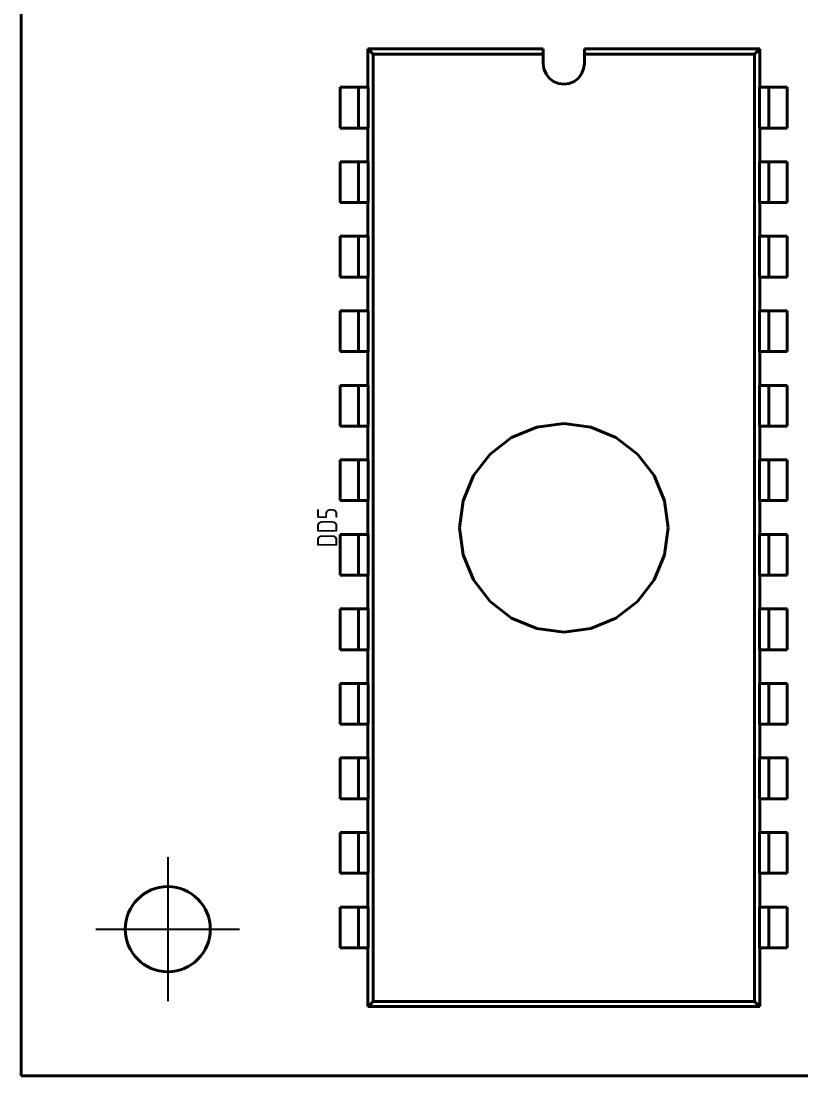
# Model space of a CAD drawing. Extents: x 193 to 1101, y 70 to 664.
# Drawn here: x 306.8 to 360, y 357.2 to 429 of the extents above; entities that cross this region are included whole.
import ezdxf

# ---------------------------------------------------------------- set-up
doc = ezdxf.new("R2010")
doc.units = 0
doc.header["$MEASUREMENT"] = 0
doc.linetypes.add('ACAD_ISO04W100', pattern=[30, 24, -3, 0, -3])
doc.layers.get('0').update_dxf_attribs({"linetype": 'CONTINUOUS'})
doc.layers.add('Основная', color=7, linetype='CONTINUOUS', lineweight=40)
doc.layers.add('штрих-пунктир', color=7, linetype='ACAD_ISO04W100')
doc.styles.add('GOST type A0', font='', dxfattribs={"oblique": 15, "height": 3.5})
doc.styles.get('GOST type A0').set_extended_font_data('GOST type A')

msp = doc.modelspace()

# ---------------------------------------------------------------- linework, layer by layer
at = {"layer": 'Основная'}
for p, q in [((306.792, 567.152), (306.792, 357.152)), ((342.392, 427.152), (330.432, 427.152)), ((330.432, 427.152), (330.432, 424.542)), ((330.432, 427.152), (330.432, 424.542)), ((330.432, 427.152), (330.792, 426.792)), ((330.432, 427.152), (342.392, 427.152)), ((342.392, 427.152), (330.432, 427.152)), ((330.432, 427.152), (330.432, 424.542)), ((330.432, 427.152), (330.432, 424.542)), ((330.432, 427.152), (330.792, 426.792)), ((330.432, 427.152), (342.392, 427.152)), ((342.392, 426.152), (342.392, 427.152)), ((342.392, 427.152), (342.392, 426.792)), ((342.392, 426.152), (342.392, 427.152)), ((342.392, 427.152), (342.392, 426.792)), ((357.152, 427.152), (345.192, 427.152)), ((345.192, 427.152), (345.192, 426.152)), ((345.192, 427.152), (345.192, 426.792)), ((345.192, 427.152), (357.152, 427.152)), ((357.152, 427.152), (345.192, 427.152)), ((345.192, 427.152), (345.192, 426.152)), ((345.192, 427.152), (345.192, 426.792)), ((345.192, 427.152), (357.152, 427.152)), ((356.792, 426.792), (357.152, 427.152)), ((356.792, 426.792), (357.152, 427.152)), ((357.152, 424.542), (357.152, 427.152)), ((357.152, 427.152), (357.152, 424.542)), ((357.152, 424.542), (357.152, 427.152)), ((357.152, 427.152), (357.152, 424.542)), ((330.792, 362.232), (330.792, 426.792)), ((330.792, 426.792), (342.392, 426.792)), ((330.792, 362.232), (330.792, 426.792)), ((330.792, 426.792), (342.392, 426.792)), ((342.392, 426.792), (342.392, 426.152)), ((342.392, 426.792), (342.392, 426.152)), ((345.192, 426.152), (345.192, 426.792)), ((345.192, 426.792), (356.792, 426.792)), ((345.192, 426.152), (345.192, 426.792)), ((345.192, 426.792), (356.792, 426.792)), ((356.792, 362.232), (356.792, 426.792)), ((356.792, 362.232), (356.792, 426.792)), ((342.44, 425.79), (342.392, 426.152)), ((342.392, 426.152), (342.44, 425.79)), ((342.44, 425.79), (342.392, 426.152)), ((342.392, 426.152), (342.44, 425.79)), ((342.578, 425.452), (342.44, 425.79)), ((342.44, 425.79), (342.578, 425.452)), ((342.578, 425.452), (342.44, 425.79)), ((342.44, 425.79), (342.578, 425.452)), ((345.144, 425.79), (345.004, 425.452)), ((345.004, 425.452), (345.144, 425.79)), ((345.144, 425.79), (345.004, 425.452)), ((345.004, 425.452), (345.144, 425.79)), ((345.192, 426.152), (345.144, 425.79)), ((345.144, 425.79), (345.192, 426.152)), ((345.192, 426.152), (345.144, 425.79)), ((345.144, 425.79), (345.192, 426.152)), ((342.802, 425.162), (342.578, 425.452)), ((342.578, 425.452), (342.802, 425.162)), ((342.802, 425.162), (342.578, 425.452)), ((342.578, 425.452), (342.802, 425.162)), ((343.092, 424.94), (342.802, 425.162)), ((342.802, 425.162), (343.092, 424.94)), ((343.092, 424.94), (342.802, 425.162)), ((342.802, 425.162), (343.092, 424.94)), ((343.43, 424.8), (343.092, 424.94)), ((343.092, 424.94), (343.43, 424.8)), ((343.43, 424.8), (343.092, 424.94)), ((343.092, 424.94), (343.43, 424.8)), ((344.492, 424.94), (344.154, 424.8)), ((344.154, 424.8), (344.492, 424.94)), ((344.492, 424.94), (344.154, 424.8)), ((344.154, 424.8), (344.492, 424.94)), ((344.782, 425.162), (344.492, 424.94)), ((344.492, 424.94), (344.782, 425.162)), ((344.782, 425.162), (344.492, 424.94)), ((344.492, 424.94), (344.782, 425.162)), ((345.004, 425.452), (344.782, 425.162)), ((344.782, 425.162), (345.004, 425.452)), ((345.004, 425.452), (344.782, 425.162)), ((344.782, 425.162), (345.004, 425.452)), ((330.432, 424.542), (328.556, 424.542)), ((328.556, 424.542), (328.556, 421.762)), ((328.556, 424.542), (328.598, 424.542)), ((328.556, 424.542), (328.556, 421.762)), ((330.432, 424.542), (328.556, 424.542)), ((328.556, 424.542), (328.556, 421.762)), ((328.556, 424.542), (328.598, 424.542)), ((328.556, 424.542), (328.556, 421.762)), ((328.598, 424.542), (328.722, 424.542)), ((328.598, 424.542), (328.722, 424.542)), ((328.722, 424.542), (328.922, 424.542)), ((328.722, 424.542), (328.922, 424.542)), ((328.922, 424.542), (329.18, 424.542)), ((328.922, 424.542), (329.18, 424.542)), ((329.18, 424.542), (329.482, 424.542)), ((329.18, 424.542), (329.482, 424.542)), ((329.482, 424.542), (329.806, 424.542)), ((329.482, 424.542), (329.806, 424.542)), ((329.806, 424.542), (330.45, 424.542)), ((329.806, 424.542), (329.806, 421.762)), ((329.806, 424.542), (330.45, 424.542)), ((329.806, 424.542), (329.806, 421.762)), ((330.45, 424.542), (330.45, 421.762)), ((330.45, 424.542), (330.45, 421.762)), ((343.792, 424.752), (343.43, 424.8)), ((343.43, 424.8), (343.792, 424.752)), ((343.792, 424.752), (343.43, 424.8)), ((343.43, 424.8), (343.792, 424.752)), ((344.154, 424.8), (343.792, 424.752)), ((343.792, 424.752), (344.154, 424.8)), ((344.154, 424.8), (343.792, 424.752)), ((343.792, 424.752), (344.154, 424.8)), ((357.132, 424.542), (357.778, 424.542)), ((357.132, 424.542), (357.132, 421.762)), ((357.132, 424.542), (357.778, 424.542)), ((357.132, 424.542), (357.132, 421.762)), ((359.028, 424.542), (357.152, 424.542)), ((359.028, 424.542), (357.152, 424.542)), ((357.778, 424.542), (358.1, 424.542)), ((357.778, 424.542), (357.778, 421.762)), ((357.778, 424.542), (358.1, 424.542)), ((357.778, 424.542), (357.778, 421.762)), ((358.1, 424.542), (358.402, 424.542)), ((358.1, 424.542), (358.402, 424.542)), ((358.402, 424.542), (358.662, 424.542)), ((358.402, 424.542), (358.662, 424.542)), ((358.662, 424.542), (358.86, 424.542)), ((358.662, 424.542), (358.86, 424.542)), ((358.86, 424.542), (358.984, 424.542)), ((358.86, 424.542), (358.984, 424.542)), ((358.984, 424.542), (359.028, 424.542)), ((358.984, 424.542), (359.028, 424.542)), ((359.028, 421.762), (359.028, 424.542)), ((359.028, 424.542), (359.028, 421.762)), ((359.028, 421.762), (359.028, 424.542)), ((359.028, 424.542), (359.028, 421.762)), ((328.556, 421.762), (330.432, 421.762)), ((328.556, 421.762), (328.598, 421.762)), ((328.556, 421.762), (330.432, 421.762)), ((328.556, 421.762), (328.598, 421.762)), ((328.598, 421.762), (328.722, 421.762)), ((328.598, 421.762), (328.722, 421.762)), ((328.722, 421.762), (328.922, 421.762)), ((328.722, 421.762), (328.922, 421.762)), ((328.922, 421.762), (329.18, 421.762)), ((328.922, 421.762), (329.18, 421.762)), ((329.18, 421.762), (329.482, 421.762)), ((329.18, 421.762), (329.482, 421.762)), ((329.482, 421.762), (329.806, 421.762)), ((329.482, 421.762), (329.806, 421.762)), ((329.806, 421.762), (330.45, 421.762)), ((329.806, 421.762), (330.45, 421.762)), ((330.432, 421.762), (330.432, 419.462)), ((330.432, 421.762), (330.432, 419.462)), ((330.432, 421.762), (330.432, 419.462)), ((330.432, 421.762), (330.432, 419.462)), ((357.132, 421.762), (357.778, 421.762)), ((357.132, 421.762), (357.778, 421.762)), ((357.152, 419.462), (357.152, 421.762)), ((357.152, 421.762), (359.028, 421.762)), ((357.152, 421.762), (357.152, 419.462)), ((357.152, 419.462), (357.152, 421.762)), ((357.152, 421.762), (359.028, 421.762)), ((357.152, 421.762), (357.152, 419.462)), ((357.778, 421.762), (358.1, 421.762)), ((357.778, 421.762), (358.1, 421.762)), ((358.1, 421.762), (358.402, 421.762)), ((358.1, 421.762), (358.402, 421.762)), ((358.402, 421.762), (358.662, 421.762)), ((358.402, 421.762), (358.662, 421.762)), ((358.662, 421.762), (358.86, 421.762)), ((358.662, 421.762), (358.86, 421.762)), ((358.86, 421.762), (358.984, 421.762)), ((358.86, 421.762), (358.984, 421.762)), ((358.984, 421.762), (359.028, 421.762)), ((358.984, 421.762), (359.028, 421.762)), ((330.432, 419.462), (328.556, 419.462)), ((328.556, 419.462), (328.556, 416.682)), ((328.556, 419.462), (328.598, 419.462)), ((328.556, 419.462), (328.556, 416.682)), ((330.432, 419.462), (328.556, 419.462)), ((328.556, 419.462), (328.556, 416.682)), ((328.556, 419.462), (328.598, 419.462)), ((328.556, 419.462), (328.556, 416.682)), ((328.598, 419.462), (328.722, 419.462)), ((328.598, 419.462), (328.722, 419.462)), ((328.722, 419.462), (328.922, 419.462)), ((328.722, 419.462), (328.922, 419.462)), ((328.922, 419.462), (329.18, 419.462)), ((328.922, 419.462), (329.18, 419.462)), ((329.18, 419.462), (329.482, 419.462)), ((329.18, 419.462), (329.482, 419.462)), ((329.482, 419.462), (329.806, 419.462)), ((329.482, 419.462), (329.806, 419.462)), ((329.806, 419.462), (330.45, 419.462)), ((329.806, 419.462), (329.806, 416.682)), ((329.806, 419.462), (330.45, 419.462)), ((329.806, 419.462), (329.806, 416.682)), ((330.45, 419.462), (330.45, 416.682)), ((330.45, 419.462), (330.45, 416.682)), ((357.132, 419.462), (357.778, 419.462)), ((357.132, 419.462), (357.132, 416.682)), ((357.132, 419.462), (357.778, 419.462)), ((357.132, 419.462), (357.132, 416.682)), ((359.028, 419.462), (357.152, 419.462)), ((359.028, 419.462), (357.152, 419.462)), ((357.778, 419.462), (358.1, 419.462)), ((357.778, 419.462), (357.778, 416.682)), ((357.778, 419.462), (358.1, 419.462)), ((357.778, 419.462), (357.778, 416.682)), ((358.1, 419.462), (358.402, 419.462)), ((358.1, 419.462), (358.402, 419.462)), ((358.402, 419.462), (358.662, 419.462)), ((358.402, 419.462), (358.662, 419.462)), ((358.662, 419.462), (358.86, 419.462)), ((358.662, 419.462), (358.86, 419.462)), ((358.86, 419.462), (358.984, 419.462)), ((358.86, 419.462), (358.984, 419.462)), ((358.984, 419.462), (359.028, 419.462)), ((358.984, 419.462), (359.028, 419.462)), ((359.028, 416.682), (359.028, 419.462)), ((359.028, 419.462), (359.028, 416.682)), ((359.028, 416.682), (359.028, 419.462)), ((359.028, 419.462), (359.028, 416.682)), ((328.556, 416.682), (330.432, 416.682)), ((328.556, 416.682), (328.598, 416.682)), ((328.556, 416.682), (330.432, 416.682)), ((328.556, 416.682), (328.598, 416.682)), ((328.598, 416.682), (328.722, 416.682)), ((328.598, 416.682), (328.722, 416.682)), ((328.722, 416.682), (328.922, 416.682)), ((328.722, 416.682), (328.922, 416.682)), ((328.922, 416.682), (329.18, 416.682)), ((328.922, 416.682), (329.18, 416.682)), ((329.18, 416.682), (329.482, 416.682)), ((329.18, 416.682), (329.482, 416.682)), ((329.482, 416.682), (329.806, 416.682)), ((329.482, 416.682), (329.806, 416.682)), ((329.806, 416.682), (330.45, 416.682)), ((329.806, 416.682), (330.45, 416.682)), ((330.432, 416.682), (330.432, 414.382)), ((330.432, 414.382), (330.432, 416.682)), ((330.432, 416.682), (330.432, 414.382)), ((330.432, 414.382), (330.432, 416.682)), ((357.132, 416.682), (357.778, 416.682)), ((357.132, 416.682), (357.778, 416.682)), ((357.152, 414.382), (357.152, 416.682)), ((357.152, 416.682), (359.028, 416.682)), ((357.152, 414.382), (357.152, 416.682)), ((357.152, 414.382), (357.152, 416.682)), ((357.152, 416.682), (359.028, 416.682)), ((357.152, 414.382), (357.152, 416.682)), ((357.778, 416.682), (358.1, 416.682)), ((357.778, 416.682), (358.1, 416.682)), ((358.1, 416.682), (358.402, 416.682)), ((358.1, 416.682), (358.402, 416.682)), ((358.402, 416.682), (358.662, 416.682)), ((358.402, 416.682), (358.662, 416.682)), ((358.662, 416.682), (358.86, 416.682)), ((358.662, 416.682), (358.86, 416.682)), ((358.86, 416.682), (358.984, 416.682)), ((358.86, 416.682), (358.984, 416.682)), ((358.984, 416.682), (359.028, 416.682)), ((358.984, 416.682), (359.028, 416.682)), ((330.432, 414.382), (328.556, 414.382)), ((328.556, 414.382), (328.556, 411.602)), ((328.556, 414.382), (328.598, 414.382)), ((328.556, 414.382), (328.556, 411.602)), ((330.432, 414.382), (328.556, 414.382)), ((328.556, 414.382), (328.556, 411.602)), ((328.556, 414.382), (328.598, 414.382)), ((328.556, 414.382), (328.556, 411.602)), ((328.598, 414.382), (328.722, 414.382)), ((328.598, 414.382), (328.722, 414.382)), ((328.722, 414.382), (328.922, 414.382)), ((328.722, 414.382), (328.922, 414.382)), ((328.922, 414.382), (329.18, 414.382)), ((328.922, 414.382), (329.18, 414.382)), ((329.18, 414.382), (329.482, 414.382)), ((329.18, 414.382), (329.482, 414.382)), ((329.482, 414.382), (329.806, 414.382)), ((329.482, 414.382), (329.806, 414.382)), ((329.806, 414.382), (330.45, 414.382)), ((329.806, 414.382), (329.806, 411.602)), ((329.806, 414.382), (330.45, 414.382)), ((329.806, 414.382), (329.806, 411.602)), ((330.45, 414.382), (330.45, 411.602)), ((330.45, 414.382), (330.45, 411.602)), ((357.132, 414.382), (357.778, 414.382)), ((357.132, 414.382), (357.132, 411.602)), ((357.132, 414.382), (357.778, 414.382)), ((357.132, 414.382), (357.132, 411.602)), ((359.028, 414.382), (357.152, 414.382)), ((359.028, 414.382), (357.152, 414.382)), ((357.778, 414.382), (358.1, 414.382)), ((357.778, 414.382), (357.778, 411.602)), ((357.778, 414.382), (358.1, 414.382)), ((357.778, 414.382), (357.778, 411.602)), ((358.1, 414.382), (358.402, 414.382)), ((358.1, 414.382), (358.402, 414.382)), ((358.402, 414.382), (358.662, 414.382)), ((358.402, 414.382), (358.662, 414.382)), ((358.662, 414.382), (358.86, 414.382)), ((358.662, 414.382), (358.86, 414.382)), ((358.86, 414.382), (358.984, 414.382)), ((358.86, 414.382), (358.984, 414.382)), ((358.984, 414.382), (359.028, 414.382)), ((358.984, 414.382), (359.028, 414.382)), ((359.028, 411.602), (359.028, 414.382)), ((359.028, 414.382), (359.028, 411.602)), ((359.028, 411.602), (359.028, 414.382)), ((359.028, 414.382), (359.028, 411.602)), ((328.556, 411.602), (330.432, 411.602)), ((328.556, 411.602), (328.598, 411.602)), ((328.556, 411.602), (330.432, 411.602)), ((328.556, 411.602), (328.598, 411.602)), ((328.598, 411.602), (328.722, 411.602)), ((328.598, 411.602), (328.722, 411.602)), ((328.722, 411.602), (328.922, 411.602)), ((328.722, 411.602), (328.922, 411.602)), ((328.922, 411.602), (329.18, 411.602)), ((328.922, 411.602), (329.18, 411.602)), ((329.18, 411.602), (329.482, 411.602)), ((329.18, 411.602), (329.482, 411.602)), ((329.482, 411.602), (329.806, 411.602)), ((329.482, 411.602), (329.806, 411.602)), ((329.806, 411.602), (330.45, 411.602)), ((329.806, 411.602), (330.45, 411.602)), ((330.432, 411.602), (330.432, 409.302)), ((330.432, 411.602), (330.432, 409.302)), ((330.432, 411.602), (330.432, 409.302)), ((330.432, 411.602), (330.432, 409.302)), ((357.132, 411.602), (357.778, 411.602)), ((357.132, 411.602), (357.778, 411.602)), ((357.152, 409.302), (357.152, 411.602)), ((357.152, 411.602), (359.028, 411.602)), ((357.152, 411.602), (357.152, 409.302)), ((357.152, 409.302), (357.152, 411.602)), ((357.152, 411.602), (359.028, 411.602)), ((357.152, 411.602), (357.152, 409.302)), ((357.778, 411.602), (358.1, 411.602)), ((357.778, 411.602), (358.1, 411.602)), ((358.1, 411.602), (358.402, 411.602)), ((358.1, 411.602), (358.402, 411.602)), ((358.402, 411.602), (358.662, 411.602)), ((358.402, 411.602), (358.662, 411.602)), ((358.662, 411.602), (358.86, 411.602)), ((358.662, 411.602), (358.86, 411.602)), ((358.86, 411.602), (358.984, 411.602)), ((358.86, 411.602), (358.984, 411.602)), ((358.984, 411.602), (359.028, 411.602)), ((358.984, 411.602), (359.028, 411.602)), ((330.432, 409.302), (328.556, 409.302)), ((328.556, 409.302), (328.556, 406.522)), ((328.556, 409.302), (328.598, 409.302)), ((328.556, 409.302), (328.556, 406.522)), ((330.432, 409.302), (328.556, 409.302)), ((328.556, 409.302), (328.556, 406.522)), ((328.556, 409.302), (328.598, 409.302)), ((328.556, 409.302), (328.556, 406.522)), ((328.598, 409.302), (328.722, 409.302)), ((328.598, 409.302), (328.722, 409.302)), ((328.722, 409.302), (328.922, 409.302)), ((328.722, 409.302), (328.922, 409.302)), ((328.922, 409.302), (329.18, 409.302)), ((328.922, 409.302), (329.18, 409.302)), ((329.18, 409.302), (329.482, 409.302)), ((329.18, 409.302), (329.482, 409.302)), ((329.482, 409.302), (329.806, 409.302)), ((329.482, 409.302), (329.806, 409.302)), ((329.806, 409.302), (330.45, 409.302)), ((329.806, 409.302), (329.806, 406.522)), ((329.806, 409.302), (330.45, 409.302)), ((329.806, 409.302), (329.806, 406.522)), ((330.45, 409.302), (330.45, 406.522)), ((330.45, 409.302), (330.45, 406.522)), ((357.132, 409.302), (357.778, 409.302)), ((357.132, 409.302), (357.132, 406.522)), ((357.132, 409.302), (357.778, 409.302)), ((357.132, 409.302), (357.132, 406.522)), ((359.028, 409.302), (357.152, 409.302)), ((359.028, 409.302), (357.152, 409.302)), ((357.778, 409.302), (358.1, 409.302)), ((357.778, 409.302), (357.778, 406.522)), ((357.778, 409.302), (358.1, 409.302)), ((357.778, 409.302), (357.778, 406.522)), ((358.1, 409.302), (358.402, 409.302)), ((358.1, 409.302), (358.402, 409.302)), ((358.402, 409.302), (358.662, 409.302)), ((358.402, 409.302), (358.662, 409.302)), ((358.662, 409.302), (358.86, 409.302)), ((358.662, 409.302), (358.86, 409.302)), ((358.86, 409.302), (358.984, 409.302)), ((358.86, 409.302), (358.984, 409.302)), ((358.984, 409.302), (359.028, 409.302)), ((358.984, 409.302), (359.028, 409.302)), ((359.028, 406.522), (359.028, 409.302)), ((359.028, 409.302), (359.028, 406.522)), ((359.028, 406.522), (359.028, 409.302)), ((359.028, 409.302), (359.028, 406.522)), ((328.556, 406.522), (330.432, 406.522)), ((328.556, 406.522), (328.598, 406.522)), ((328.556, 406.522), (330.432, 406.522)), ((328.556, 406.522), (328.598, 406.522)), ((328.598, 406.522), (328.722, 406.522)), ((328.598, 406.522), (328.722, 406.522)), ((328.722, 406.522), (328.922, 406.522)), ((328.722, 406.522), (328.922, 406.522)), ((328.922, 406.522), (329.18, 406.522)), ((328.922, 406.522), (329.18, 406.522)), ((329.18, 406.522), (329.482, 406.522)), ((329.18, 406.522), (329.482, 406.522)), ((329.482, 406.522), (329.806, 406.522)), ((329.482, 406.522), (329.806, 406.522)), ((329.806, 406.522), (330.45, 406.522)), ((329.806, 406.522), (330.45, 406.522)), ((330.432, 406.522), (330.432, 404.222)), ((330.432, 406.522), (330.432, 404.222)), ((330.432, 406.522), (330.432, 404.222)), ((330.432, 406.522), (330.432, 404.222)), ((357.132, 406.522), (357.778, 406.522)), ((357.132, 406.522), (357.778, 406.522)), ((357.152, 404.222), (357.152, 406.522)), ((357.152, 406.522), (359.028, 406.522)), ((357.152, 406.522), (357.152, 404.222)), ((357.152, 404.222), (357.152, 406.522)), ((357.152, 406.522), (359.028, 406.522)), ((357.152, 406.522), (357.152, 404.222)), ((357.778, 406.522), (358.1, 406.522)), ((357.778, 406.522), (358.1, 406.522)), ((358.1, 406.522), (358.402, 406.522)), ((358.1, 406.522), (358.402, 406.522)), ((358.402, 406.522), (358.662, 406.522)), ((358.402, 406.522), (358.662, 406.522)), ((358.662, 406.522), (358.86, 406.522)), ((358.662, 406.522), (358.86, 406.522)), ((358.86, 406.522), (358.984, 406.522)), ((358.86, 406.522), (358.984, 406.522)), ((358.984, 406.522), (359.028, 406.522)), ((358.984, 406.522), (359.028, 406.522)), ((330.432, 404.222), (328.556, 404.222)), ((328.556, 404.222), (328.556, 401.442)), ((328.556, 404.222), (328.598, 404.222)), ((328.556, 401.442), (328.556, 404.222)), ((330.432, 404.222), (328.556, 404.222)), ((328.556, 404.222), (328.556, 401.442)), ((328.556, 404.222), (328.598, 404.222)), ((328.556, 401.442), (328.556, 404.222)), ((328.598, 404.222), (328.722, 404.222)), ((328.598, 404.222), (328.722, 404.222)), ((328.722, 404.222), (328.922, 404.222)), ((328.722, 404.222), (328.922, 404.222)), ((328.922, 404.222), (329.18, 404.222)), ((328.922, 404.222), (329.18, 404.222)), ((329.18, 404.222), (329.482, 404.222)), ((329.18, 404.222), (329.482, 404.222)), ((329.482, 404.222), (329.806, 404.222)), ((329.482, 404.222), (329.806, 404.222)), ((329.806, 404.222), (330.45, 404.222)), ((329.806, 401.442), (329.806, 404.222)), ((329.806, 404.222), (330.45, 404.222)), ((329.806, 401.442), (329.806, 404.222)), ((330.45, 401.442), (330.45, 404.222)), ((330.45, 401.442), (330.45, 404.222)), ((357.132, 404.222), (357.778, 404.222)), ((357.132, 401.442), (357.132, 404.222)), ((357.132, 404.222), (357.778, 404.222)), ((357.132, 401.442), (357.132, 404.222)), ((359.028, 404.222), (357.152, 404.222)), ((359.028, 404.222), (357.152, 404.222)), ((357.778, 404.222), (358.1, 404.222)), ((357.778, 404.222), (357.778, 401.442)), ((357.778, 404.222), (358.1, 404.222)), ((357.778, 404.222), (357.778, 401.442)), ((358.1, 404.222), (358.402, 404.222)), ((358.1, 404.222), (358.402, 404.222)), ((358.402, 404.222), (358.662, 404.222)), ((358.402, 404.222), (358.662, 404.222)), ((358.662, 404.222), (358.86, 404.222)), ((358.662, 404.222), (358.86, 404.222)), ((358.86, 404.222), (358.984, 404.222)), ((358.86, 404.222), (358.984, 404.222)), ((358.984, 404.222), (359.028, 404.222)), ((358.984, 404.222), (359.028, 404.222)), ((359.028, 401.442), (359.028, 404.222)), ((359.028, 404.222), (359.028, 401.442)), ((359.028, 401.442), (359.028, 404.222)), ((359.028, 404.222), (359.028, 401.442)), ((328.556, 401.442), (330.432, 401.442)), ((328.556, 401.442), (328.598, 401.442)), ((328.556, 401.442), (330.432, 401.442)), ((328.556, 401.442), (328.598, 401.442)), ((328.598, 401.442), (328.722, 401.442)), ((328.598, 401.442), (328.722, 401.442)), ((328.722, 401.442), (328.922, 401.442)), ((328.722, 401.442), (328.922, 401.442)), ((328.922, 401.442), (329.18, 401.442)), ((328.922, 401.442), (329.18, 401.442)), ((329.18, 401.442), (329.482, 401.442)), ((329.18, 401.442), (329.482, 401.442)), ((329.482, 401.442), (329.806, 401.442)), ((329.482, 401.442), (329.806, 401.442)), ((329.806, 401.442), (330.45, 401.442)), ((329.806, 401.442), (330.45, 401.442)), ((330.432, 401.442), (330.432, 399.142)), ((330.432, 401.442), (330.432, 399.142)), ((330.432, 401.442), (330.432, 399.142)), ((330.432, 401.442), (330.432, 399.142)), ((340.236, 400.672), (341.95, 401.382)), ((340.236, 400.672), (341.95, 401.382)), ((341.95, 401.382), (343.792, 401.624)), ((341.95, 401.382), (343.792, 401.624)), ((343.792, 401.624), (345.632, 401.382)), ((343.792, 401.624), (345.632, 401.382)), ((345.632, 401.382), (347.348, 400.672)), ((345.632, 401.382), (347.348, 400.672)), ((357.132, 401.442), (357.778, 401.442)), ((357.132, 401.442), (357.778, 401.442)), ((357.152, 399.142), (357.152, 401.442)), ((357.152, 401.442), (359.028, 401.442)), ((357.152, 401.442), (357.152, 399.142)), ((357.152, 399.142), (357.152, 401.442)), ((357.152, 401.442), (359.028, 401.442)), ((357.152, 401.442), (357.152, 399.142)), ((357.778, 401.442), (358.1, 401.442)), ((357.778, 401.442), (358.1, 401.442)), ((358.1, 401.442), (358.402, 401.442)), ((358.1, 401.442), (358.402, 401.442)), ((358.402, 401.442), (358.662, 401.442)), ((358.402, 401.442), (358.662, 401.442)), ((358.662, 401.442), (358.86, 401.442)), ((358.662, 401.442), (358.86, 401.442)), ((358.86, 401.442), (358.984, 401.442)), ((358.86, 401.442), (358.984, 401.442)), ((358.984, 401.442), (359.028, 401.442)), ((358.984, 401.442), (359.028, 401.442)), ((338.762, 399.54), (340.236, 400.672)), ((338.762, 399.54), (340.236, 400.672)), ((347.348, 400.672), (348.82, 399.54)), ((347.348, 400.672), (348.82, 399.54)), ((330.432, 399.142), (328.556, 399.142)), ((328.556, 399.142), (328.556, 396.362)), ((328.556, 399.142), (328.598, 399.142)), ((328.556, 399.142), (328.556, 396.362)), ((330.432, 399.142), (328.556, 399.142)), ((328.556, 399.142), (328.556, 396.362)), ((328.556, 399.142), (328.598, 399.142)), ((328.556, 399.142), (328.556, 396.362)), ((328.598, 399.142), (328.722, 399.142)), ((328.598, 399.142), (328.722, 399.142)), ((328.722, 399.142), (328.922, 399.142)), ((328.722, 399.142), (328.922, 399.142)), ((328.922, 399.142), (329.18, 399.142)), ((328.922, 399.142), (329.18, 399.142)), ((329.18, 399.142), (329.482, 399.142)), ((329.18, 399.142), (329.482, 399.142)), ((329.482, 399.142), (329.806, 399.142)), ((329.482, 399.142), (329.806, 399.142)), ((329.806, 399.142), (330.45, 399.142)), ((329.806, 399.142), (329.806, 396.362)), ((329.806, 399.142), (330.45, 399.142)), ((329.806, 399.142), (329.806, 396.362)), ((330.45, 399.142), (330.45, 396.362)), ((330.45, 399.142), (330.45, 396.362)), ((337.632, 398.068), (338.762, 399.54)), ((337.632, 398.068), (338.762, 399.54)), ((348.82, 399.54), (349.95, 398.068)), ((348.82, 399.54), (349.95, 398.068)), ((357.132, 399.142), (357.778, 399.142)), ((357.132, 399.142), (357.132, 396.362)), ((357.132, 399.142), (357.778, 399.142)), ((357.132, 399.142), (357.132, 396.362)), ((359.028, 399.142), (357.152, 399.142)), ((359.028, 399.142), (357.152, 399.142)), ((357.778, 399.142), (358.1, 399.142)), ((357.778, 399.142), (357.778, 396.362)), ((357.778, 399.142), (358.1, 399.142)), ((357.778, 399.142), (357.778, 396.362)), ((358.1, 399.142), (358.402, 399.142)), ((358.1, 399.142), (358.402, 399.142)), ((358.402, 399.142), (358.662, 399.142)), ((358.402, 399.142), (358.662, 399.142)), ((358.662, 399.142), (358.86, 399.142)), ((358.662, 399.142), (358.86, 399.142)), ((358.86, 399.142), (358.984, 399.142)), ((358.86, 399.142), (358.984, 399.142)), ((358.984, 399.142), (359.028, 399.142)), ((358.984, 399.142), (359.028, 399.142)), ((359.028, 396.362), (359.028, 399.142)), ((359.028, 399.142), (359.028, 396.362)), ((359.028, 396.362), (359.028, 399.142)), ((359.028, 399.142), (359.028, 396.362)), ((336.922, 396.352), (337.632, 398.068)), ((336.922, 396.352), (337.632, 398.068)), ((349.95, 398.068), (350.662, 396.352)), ((349.95, 398.068), (350.662, 396.352)), ((328.556, 396.362), (330.432, 396.362)), ((328.556, 396.362), (328.598, 396.362)), ((328.556, 396.362), (330.432, 396.362)), ((328.556, 396.362), (328.598, 396.362)), ((328.598, 396.362), (328.722, 396.362)), ((328.598, 396.362), (328.722, 396.362)), ((328.722, 396.362), (328.922, 396.362)), ((328.722, 396.362), (328.922, 396.362)), ((328.922, 396.362), (329.18, 396.362)), ((328.922, 396.362), (329.18, 396.362)), ((329.18, 396.362), (329.482, 396.362)), ((329.18, 396.362), (329.482, 396.362)), ((329.482, 396.362), (329.806, 396.362)), ((329.482, 396.362), (329.806, 396.362)), ((329.806, 396.362), (330.45, 396.362)), ((329.806, 396.362), (330.45, 396.362)), ((330.432, 396.362), (330.432, 394.062)), ((330.432, 396.362), (330.432, 394.062)), ((330.432, 396.362), (330.432, 394.062)), ((330.432, 396.362), (330.432, 394.062)), ((336.68, 394.512), (336.922, 396.352)), ((336.68, 394.512), (336.922, 396.352)), ((350.662, 396.352), (350.904, 394.512)), ((350.662, 396.352), (350.904, 394.512)), ((357.132, 396.362), (357.778, 396.362)), ((357.132, 396.362), (357.778, 396.362)), ((357.152, 394.062), (357.152, 396.362)), ((357.152, 396.362), (359.028, 396.362)), ((357.152, 396.362), (357.152, 394.062)), ((357.152, 394.062), (357.152, 396.362)), ((357.152, 396.362), (359.028, 396.362)), ((357.152, 396.362), (357.152, 394.062)), ((357.778, 396.362), (358.1, 396.362)), ((357.778, 396.362), (358.1, 396.362)), ((358.1, 396.362), (358.402, 396.362)), ((358.1, 396.362), (358.402, 396.362)), ((358.402, 396.362), (358.662, 396.362)), ((358.402, 396.362), (358.662, 396.362)), ((358.662, 396.362), (358.86, 396.362)), ((358.662, 396.362), (358.86, 396.362)), ((358.86, 396.362), (358.984, 396.362)), ((358.86, 396.362), (358.984, 396.362)), ((358.984, 396.362), (359.028, 396.362)), ((358.984, 396.362), (359.028, 396.362)), ((330.432, 394.062), (328.556, 394.062)), ((328.556, 394.062), (328.556, 391.282)), ((328.556, 394.062), (328.598, 394.062)), ((328.556, 394.062), (328.556, 391.282)), ((330.432, 394.062), (328.556, 394.062)), ((328.556, 394.062), (328.556, 391.282)), ((328.556, 394.062), (328.598, 394.062)), ((328.556, 394.062), (328.556, 391.282)), ((328.598, 394.062), (328.722, 394.062)), ((328.598, 394.062), (328.722, 394.062)), ((328.722, 394.062), (328.922, 394.062)), ((328.722, 394.062), (328.922, 394.062)), ((328.922, 394.062), (329.18, 394.062)), ((328.922, 394.062), (329.18, 394.062)), ((329.18, 394.062), (329.482, 394.062)), ((329.18, 394.062), (329.482, 394.062)), ((329.482, 394.062), (329.806, 394.062)), ((329.482, 394.062), (329.806, 394.062)), ((329.806, 394.062), (330.45, 394.062)), ((329.806, 394.062), (329.806, 391.282)), ((329.806, 394.062), (330.45, 394.062)), ((329.806, 394.062), (329.806, 391.282)), ((330.45, 394.062), (330.45, 391.282)), ((330.45, 394.062), (330.45, 391.282)), ((336.68, 394.512), (336.922, 392.672)), ((336.68, 394.512), (336.922, 392.672)), ((350.662, 392.672), (350.904, 394.512)), ((350.662, 392.672), (350.904, 394.512)), ((357.132, 394.062), (357.778, 394.062)), ((357.132, 394.062), (357.132, 391.282)), ((357.132, 394.062), (357.778, 394.062)), ((357.132, 394.062), (357.132, 391.282)), ((359.028, 394.062), (357.152, 394.062)), ((359.028, 394.062), (357.152, 394.062)), ((357.778, 394.062), (358.1, 394.062)), ((357.778, 394.062), (357.778, 391.282)), ((357.778, 394.062), (358.1, 394.062)), ((357.778, 394.062), (357.778, 391.282)), ((358.1, 394.062), (358.402, 394.062)), ((358.1, 394.062), (358.402, 394.062)), ((358.402, 394.062), (358.662, 394.062)), ((358.402, 394.062), (358.662, 394.062)), ((358.662, 394.062), (358.86, 394.062)), ((358.662, 394.062), (358.86, 394.062)), ((358.86, 394.062), (358.984, 394.062)), ((358.86, 394.062), (358.984, 394.062)), ((358.984, 394.062), (359.028, 394.062)), ((358.984, 394.062), (359.028, 394.062)), ((359.028, 391.282), (359.028, 394.062)), ((359.028, 394.062), (359.028, 391.282)), ((359.028, 391.282), (359.028, 394.062)), ((359.028, 394.062), (359.028, 391.282)), ((336.922, 392.672), (337.632, 390.956)), ((336.922, 392.672), (337.632, 390.956)), ((349.95, 390.956), (350.662, 392.672)), ((349.95, 390.956), (350.662, 392.672)), ((328.556, 391.282), (330.432, 391.282)), ((328.556, 391.282), (328.598, 391.282)), ((328.556, 391.282), (330.432, 391.282)), ((328.556, 391.282), (328.598, 391.282)), ((328.598, 391.282), (328.722, 391.282)), ((328.598, 391.282), (328.722, 391.282)), ((328.722, 391.282), (328.922, 391.282)), ((328.722, 391.282), (328.922, 391.282)), ((328.922, 391.282), (329.18, 391.282)), ((328.922, 391.282), (329.18, 391.282)), ((329.18, 391.282), (329.482, 391.282)), ((329.18, 391.282), (329.482, 391.282)), ((329.482, 391.282), (329.806, 391.282)), ((329.482, 391.282), (329.806, 391.282)), ((329.806, 391.282), (330.45, 391.282)), ((329.806, 391.282), (330.45, 391.282)), ((330.432, 391.282), (330.432, 388.982)), ((330.432, 391.282), (330.432, 388.982)), ((330.432, 391.282), (330.432, 388.982)), ((330.432, 391.282), (330.432, 388.982)), ((357.132, 391.282), (357.778, 391.282)), ((357.132, 391.282), (357.778, 391.282)), ((357.152, 388.982), (357.152, 391.282)), ((357.152, 391.282), (359.028, 391.282)), ((357.152, 391.282), (357.152, 388.982)), ((357.152, 388.982), (357.152, 391.282)), ((357.152, 391.282), (359.028, 391.282)), ((357.152, 391.282), (357.152, 388.982)), ((357.778, 391.282), (358.1, 391.282)), ((357.778, 391.282), (358.1, 391.282)), ((358.1, 391.282), (358.402, 391.282)), ((358.1, 391.282), (358.402, 391.282)), ((358.402, 391.282), (358.662, 391.282)), ((358.402, 391.282), (358.662, 391.282)), ((358.662, 391.282), (358.86, 391.282)), ((358.662, 391.282), (358.86, 391.282)), ((358.86, 391.282), (358.984, 391.282)), ((358.86, 391.282), (358.984, 391.282)), ((358.984, 391.282), (359.028, 391.282)), ((358.984, 391.282), (359.028, 391.282)), ((337.632, 390.956), (338.762, 389.484)), ((337.632, 390.956), (338.762, 389.484)), ((348.82, 389.484), (349.95, 390.956)), ((348.82, 389.484), (349.95, 390.956)), ((330.432, 388.982), (328.556, 388.982)), ((328.556, 388.982), (328.556, 386.202)), ((328.556, 388.982), (328.598, 388.982)), ((328.556, 386.202), (328.556, 388.982)), ((330.432, 388.982), (328.556, 388.982)), ((328.556, 388.982), (328.556, 386.202)), ((328.556, 388.982), (328.598, 388.982)), ((328.556, 386.202), (328.556, 388.982)), ((328.598, 388.982), (328.722, 388.982)), ((328.598, 388.982), (328.722, 388.982)), ((328.722, 388.982), (328.922, 388.982)), ((328.722, 388.982), (328.922, 388.982)), ((328.922, 388.982), (329.18, 388.982)), ((328.922, 388.982), (329.18, 388.982)), ((329.18, 388.982), (329.482, 388.982)), ((329.18, 388.982), (329.482, 388.982)), ((329.482, 388.982), (329.806, 388.982)), ((329.482, 388.982), (329.806, 388.982)), ((329.806, 388.982), (330.45, 388.982)), ((329.806, 386.202), (329.806, 388.982)), ((329.806, 388.982), (330.45, 388.982)), ((329.806, 386.202), (329.806, 388.982)), ((330.45, 386.202), (330.45, 388.982)), ((330.45, 386.202), (330.45, 388.982)), ((338.762, 389.484), (340.236, 388.352)), ((338.762, 389.484), (340.236, 388.352)), ((347.348, 388.352), (348.82, 389.484)), ((347.348, 388.352), (348.82, 389.484)), ((357.132, 388.982), (357.778, 388.982)), ((357.132, 388.982), (357.132, 386.202)), ((357.132, 388.982), (357.778, 388.982)), ((357.132, 388.982), (357.132, 386.202)), ((359.028, 388.982), (357.152, 388.982)), ((359.028, 388.982), (357.152, 388.982)), ((357.778, 388.982), (358.1, 388.982)), ((357.778, 386.202), (357.778, 388.982)), ((357.778, 388.982), (358.1, 388.982)), ((357.778, 386.202), (357.778, 388.982)), ((358.1, 388.982), (358.402, 388.982)), ((358.1, 388.982), (358.402, 388.982)), ((358.402, 388.982), (358.662, 388.982)), ((358.402, 388.982), (358.662, 388.982)), ((358.662, 388.982), (358.86, 388.982)), ((358.662, 388.982), (358.86, 388.982)), ((358.86, 388.982), (358.984, 388.982)), ((358.86, 388.982), (358.984, 388.982)), ((358.984, 388.982), (359.028, 388.982)), ((358.984, 388.982), (359.028, 388.982)), ((359.028, 386.202), (359.028, 388.982)), ((359.028, 386.202), (359.028, 388.982)), ((359.028, 386.202), (359.028, 388.982)), ((359.028, 386.202), (359.028, 388.982)), ((340.236, 388.352), (341.95, 387.642)), ((340.236, 388.352), (341.95, 387.642)), ((345.632, 387.642), (347.348, 388.352)), ((345.632, 387.642), (347.348, 388.352)), ((341.95, 387.642), (343.792, 387.4)), ((341.95, 387.642), (343.792, 387.4)), ((343.792, 387.4), (345.632, 387.642)), ((343.792, 387.4), (345.632, 387.642)), ((328.556, 386.202), (330.432, 386.202)), ((328.556, 386.202), (328.598, 386.202)), ((328.556, 386.202), (330.432, 386.202)), ((328.556, 386.202), (328.598, 386.202)), ((328.598, 386.202), (328.722, 386.202)), ((328.598, 386.202), (328.722, 386.202)), ((328.722, 386.202), (328.922, 386.202)), ((328.722, 386.202), (328.922, 386.202)), ((328.922, 386.202), (329.18, 386.202)), ((328.922, 386.202), (329.18, 386.202)), ((329.18, 386.202), (329.482, 386.202)), ((329.18, 386.202), (329.482, 386.202)), ((329.482, 386.202), (329.806, 386.202)), ((329.482, 386.202), (329.806, 386.202)), ((329.806, 386.202), (330.45, 386.202)), ((329.806, 386.202), (330.45, 386.202)), ((330.432, 386.202), (330.432, 383.902)), ((330.432, 386.202), (330.432, 383.902)), ((330.432, 386.202), (330.432, 383.902)), ((330.432, 386.202), (330.432, 383.902)), ((357.132, 386.202), (357.778, 386.202)), ((357.132, 386.202), (357.778, 386.202)), ((357.152, 383.902), (357.152, 386.202)), ((357.152, 386.202), (359.028, 386.202)), ((357.152, 386.202), (357.152, 383.902)), ((357.152, 383.902), (357.152, 386.202)), ((357.152, 386.202), (359.028, 386.202)), ((357.152, 386.202), (357.152, 383.902)), ((357.778, 386.202), (358.1, 386.202)), ((357.778, 386.202), (358.1, 386.202)), ((358.1, 386.202), (358.402, 386.202)), ((358.1, 386.202), (358.402, 386.202)), ((358.402, 386.202), (358.662, 386.202)), ((358.402, 386.202), (358.662, 386.202)), ((358.662, 386.202), (358.86, 386.202)), ((358.662, 386.202), (358.86, 386.202)), ((358.86, 386.202), (358.984, 386.202)), ((358.86, 386.202), (358.984, 386.202)), ((358.984, 386.202), (359.028, 386.202)), ((358.984, 386.202), (359.028, 386.202)), ((330.432, 383.902), (328.556, 383.902)), ((328.556, 383.902), (328.556, 381.122)), ((328.556, 383.902), (328.598, 383.902)), ((328.556, 383.902), (328.556, 381.122)), ((330.432, 383.902), (328.556, 383.902)), ((328.556, 383.902), (328.556, 381.122)), ((328.556, 383.902), (328.598, 383.902)), ((328.556, 383.902), (328.556, 381.122)), ((328.598, 383.902), (328.722, 383.902)), ((328.598, 383.902), (328.722, 383.902)), ((328.722, 383.902), (328.922, 383.902)), ((328.722, 383.902), (328.922, 383.902)), ((328.922, 383.902), (329.18, 383.902)), ((328.922, 383.902), (329.18, 383.902)), ((329.18, 383.902), (329.482, 383.902)), ((329.18, 383.902), (329.482, 383.902)), ((329.482, 383.902), (329.806, 383.902)), ((329.482, 383.902), (329.806, 383.902)), ((329.806, 383.902), (330.45, 383.902)), ((329.806, 383.902), (329.806, 381.122)), ((329.806, 383.902), (330.45, 383.902)), ((329.806, 383.902), (329.806, 381.122)), ((330.45, 383.902), (330.45, 381.122)), ((330.45, 383.902), (330.45, 381.122)), ((357.132, 383.902), (357.778, 383.902)), ((357.132, 383.902), (357.132, 381.122)), ((357.132, 383.902), (357.778, 383.902)), ((357.132, 383.902), (357.132, 381.122)), ((359.028, 383.902), (357.152, 383.902)), ((359.028, 383.902), (357.152, 383.902)), ((357.778, 383.902), (358.1, 383.902)), ((357.778, 383.902), (357.778, 381.122)), ((357.778, 383.902), (358.1, 383.902)), ((357.778, 383.902), (357.778, 381.122)), ((358.1, 383.902), (358.402, 383.902)), ((358.1, 383.902), (358.402, 383.902)), ((358.402, 383.902), (358.662, 383.902)), ((358.402, 383.902), (358.662, 383.902)), ((358.662, 383.902), (358.86, 383.902)), ((358.662, 383.902), (358.86, 383.902)), ((358.86, 383.902), (358.984, 383.902)), ((358.86, 383.902), (358.984, 383.902)), ((358.984, 383.902), (359.028, 383.902)), ((358.984, 383.902), (359.028, 383.902)), ((359.028, 381.122), (359.028, 383.902)), ((359.028, 383.902), (359.028, 381.122)), ((359.028, 381.122), (359.028, 383.902)), ((359.028, 383.902), (359.028, 381.122)), ((328.556, 381.122), (330.432, 381.122)), ((328.556, 381.122), (328.598, 381.122)), ((328.556, 381.122), (330.432, 381.122)), ((328.556, 381.122), (328.598, 381.122)), ((328.598, 381.122), (328.722, 381.122)), ((328.598, 381.122), (328.722, 381.122)), ((328.722, 381.122), (328.922, 381.122)), ((328.722, 381.122), (328.922, 381.122)), ((328.922, 381.122), (329.18, 381.122)), ((328.922, 381.122), (329.18, 381.122)), ((329.18, 381.122), (329.482, 381.122)), ((329.18, 381.122), (329.482, 381.122)), ((329.482, 381.122), (329.806, 381.122)), ((329.482, 381.122), (329.806, 381.122)), ((329.806, 381.122), (330.45, 381.122)), ((329.806, 381.122), (330.45, 381.122)), ((330.432, 381.122), (330.432, 378.822)), ((330.432, 381.122), (330.432, 378.822)), ((330.432, 381.122), (330.432, 378.822)), ((330.432, 381.122), (330.432, 378.822)), ((357.132, 381.122), (357.778, 381.122)), ((357.132, 381.122), (357.778, 381.122)), ((357.152, 378.822), (357.152, 381.122)), ((357.152, 381.122), (359.028, 381.122)), ((357.152, 381.122), (357.152, 378.822)), ((357.152, 378.822), (357.152, 381.122)), ((357.152, 381.122), (359.028, 381.122)), ((357.152, 381.122), (357.152, 378.822)), ((357.778, 381.122), (358.1, 381.122)), ((357.778, 381.122), (358.1, 381.122)), ((358.1, 381.122), (358.402, 381.122)), ((358.1, 381.122), (358.402, 381.122)), ((358.402, 381.122), (358.662, 381.122)), ((358.402, 381.122), (358.662, 381.122)), ((358.662, 381.122), (358.86, 381.122)), ((358.662, 381.122), (358.86, 381.122)), ((358.86, 381.122), (358.984, 381.122)), ((358.86, 381.122), (358.984, 381.122)), ((358.984, 381.122), (359.028, 381.122)), ((358.984, 381.122), (359.028, 381.122)), ((330.432, 378.822), (328.556, 378.822)), ((328.556, 378.822), (328.556, 376.042)), ((328.556, 378.822), (328.598, 378.822)), ((328.556, 378.822), (328.556, 376.042)), ((330.432, 378.822), (328.556, 378.822)), ((328.556, 378.822), (328.556, 376.042)), ((328.556, 378.822), (328.598, 378.822)), ((328.556, 378.822), (328.556, 376.042)), ((328.598, 378.822), (328.722, 378.822)), ((328.598, 378.822), (328.722, 378.822)), ((328.722, 378.822), (328.922, 378.822)), ((328.722, 378.822), (328.922, 378.822)), ((328.922, 378.822), (329.18, 378.822)), ((328.922, 378.822), (329.18, 378.822)), ((329.18, 378.822), (329.482, 378.822)), ((329.18, 378.822), (329.482, 378.822)), ((329.482, 378.822), (329.806, 378.822)), ((329.482, 378.822), (329.806, 378.822)), ((329.806, 378.822), (330.45, 378.822)), ((329.806, 378.822), (329.806, 376.042)), ((329.806, 378.822), (330.45, 378.822)), ((329.806, 378.822), (329.806, 376.042)), ((330.45, 378.822), (330.45, 376.042)), ((330.45, 378.822), (330.45, 376.042)), ((357.132, 378.822), (357.778, 378.822)), ((357.132, 378.822), (357.132, 376.042)), ((357.132, 378.822), (357.778, 378.822)), ((357.132, 378.822), (357.132, 376.042)), ((359.028, 378.822), (357.152, 378.822)), ((359.028, 378.822), (357.152, 378.822)), ((357.778, 378.822), (358.1, 378.822)), ((357.778, 378.822), (357.778, 376.042)), ((357.778, 378.822), (358.1, 378.822)), ((357.778, 378.822), (357.778, 376.042)), ((358.1, 378.822), (358.402, 378.822)), ((358.1, 378.822), (358.402, 378.822)), ((358.402, 378.822), (358.662, 378.822)), ((358.402, 378.822), (358.662, 378.822)), ((358.662, 378.822), (358.86, 378.822)), ((358.662, 378.822), (358.86, 378.822)), ((358.86, 378.822), (358.984, 378.822)), ((358.86, 378.822), (358.984, 378.822)), ((358.984, 378.822), (359.028, 378.822)), ((358.984, 378.822), (359.028, 378.822)), ((359.028, 376.042), (359.028, 378.822)), ((359.028, 378.822), (359.028, 376.042)), ((359.028, 376.042), (359.028, 378.822)), ((359.028, 378.822), (359.028, 376.042)), ((328.556, 376.042), (330.432, 376.042)), ((328.556, 376.042), (328.598, 376.042)), ((328.556, 376.042), (330.432, 376.042)), ((328.556, 376.042), (328.598, 376.042)), ((328.598, 376.042), (328.722, 376.042)), ((328.598, 376.042), (328.722, 376.042)), ((328.722, 376.042), (328.922, 376.042)), ((328.722, 376.042), (328.922, 376.042)), ((328.922, 376.042), (329.18, 376.042)), ((328.922, 376.042), (329.18, 376.042)), ((329.18, 376.042), (329.482, 376.042)), ((329.18, 376.042), (329.482, 376.042)), ((329.482, 376.042), (329.806, 376.042)), ((329.482, 376.042), (329.806, 376.042)), ((329.806, 376.042), (330.45, 376.042)), ((329.806, 376.042), (330.45, 376.042)), ((330.432, 376.042), (330.432, 373.742)), ((330.432, 376.042), (330.432, 373.742)), ((330.432, 376.042), (330.432, 373.742)), ((330.432, 376.042), (330.432, 373.742)), ((357.132, 376.042), (357.778, 376.042)), ((357.132, 376.042), (357.778, 376.042)), ((357.152, 373.742), (357.152, 376.042)), ((357.152, 376.042), (359.028, 376.042)), ((357.152, 376.042), (357.152, 373.742)), ((357.152, 373.742), (357.152, 376.042)), ((357.152, 376.042), (359.028, 376.042)), ((357.152, 376.042), (357.152, 373.742)), ((357.778, 376.042), (358.1, 376.042)), ((357.778, 376.042), (358.1, 376.042)), ((358.1, 376.042), (358.402, 376.042)), ((358.1, 376.042), (358.402, 376.042)), ((358.402, 376.042), (358.662, 376.042)), ((358.402, 376.042), (358.662, 376.042)), ((358.662, 376.042), (358.86, 376.042)), ((358.662, 376.042), (358.86, 376.042)), ((358.86, 376.042), (358.984, 376.042)), ((358.86, 376.042), (358.984, 376.042)), ((358.984, 376.042), (359.028, 376.042)), ((358.984, 376.042), (359.028, 376.042)), ((330.432, 373.742), (328.556, 373.742)), ((328.556, 373.742), (328.556, 370.962)), ((328.556, 373.742), (328.598, 373.742)), ((328.556, 370.962), (328.556, 373.742)), ((330.432, 373.742), (328.556, 373.742)), ((328.556, 373.742), (328.556, 370.962)), ((328.556, 373.742), (328.598, 373.742)), ((328.556, 370.962), (328.556, 373.742)), ((328.598, 373.742), (328.722, 373.742)), ((328.598, 373.742), (328.722, 373.742)), ((328.722, 373.742), (328.922, 373.742)), ((328.722, 373.742), (328.922, 373.742)), ((328.922, 373.742), (329.18, 373.742)), ((328.922, 373.742), (329.18, 373.742)), ((329.18, 373.742), (329.482, 373.742)), ((329.18, 373.742), (329.482, 373.742)), ((329.482, 373.742), (329.806, 373.742)), ((329.482, 373.742), (329.806, 373.742)), ((329.806, 373.742), (330.45, 373.742)), ((329.806, 370.962), (329.806, 373.742)), ((329.806, 373.742), (330.45, 373.742)), ((329.806, 370.962), (329.806, 373.742)), ((330.45, 370.962), (330.45, 373.742)), ((330.45, 370.962), (330.45, 373.742)), ((357.132, 373.742), (357.778, 373.742)), ((357.132, 373.742), (357.132, 370.962)), ((357.132, 373.742), (357.778, 373.742)), ((357.132, 373.742), (357.132, 370.962)), ((359.028, 373.742), (357.152, 373.742)), ((359.028, 373.742), (357.152, 373.742)), ((357.778, 373.742), (358.1, 373.742)), ((357.778, 370.962), (357.778, 373.742)), ((357.778, 373.742), (358.1, 373.742)), ((357.778, 370.962), (357.778, 373.742)), ((358.1, 373.742), (358.402, 373.742)), ((358.1, 373.742), (358.402, 373.742)), ((358.402, 373.742), (358.662, 373.742)), ((358.402, 373.742), (358.662, 373.742)), ((358.662, 373.742), (358.86, 373.742)), ((358.662, 373.742), (358.86, 373.742)), ((358.86, 373.742), (358.984, 373.742)), ((358.86, 373.742), (358.984, 373.742)), ((358.984, 373.742), (359.028, 373.742)), ((358.984, 373.742), (359.028, 373.742)), ((359.028, 370.962), (359.028, 373.742)), ((359.028, 370.962), (359.028, 373.742)), ((359.028, 370.962), (359.028, 373.742)), ((359.028, 370.962), (359.028, 373.742)), ((328.556, 370.962), (330.432, 370.962)), ((328.556, 370.962), (328.598, 370.962)), ((328.556, 370.962), (330.432, 370.962)), ((328.556, 370.962), (328.598, 370.962)), ((328.598, 370.962), (328.722, 370.962)), ((328.598, 370.962), (328.722, 370.962)), ((328.722, 370.962), (328.922, 370.962)), ((328.722, 370.962), (328.922, 370.962)), ((328.922, 370.962), (329.18, 370.962)), ((328.922, 370.962), (329.18, 370.962)), ((329.18, 370.962), (329.482, 370.962)), ((329.18, 370.962), (329.482, 370.962)), ((329.482, 370.962), (329.806, 370.962)), ((329.482, 370.962), (329.806, 370.962)), ((329.806, 370.962), (330.45, 370.962)), ((329.806, 370.962), (330.45, 370.962)), ((330.432, 370.962), (330.432, 368.662)), ((330.432, 370.962), (330.432, 368.662)), ((330.432, 370.962), (330.432, 368.662)), ((330.432, 370.962), (330.432, 368.662)), ((357.132, 370.962), (357.778, 370.962)), ((357.132, 370.962), (357.778, 370.962)), ((357.152, 368.662), (357.152, 370.962)), ((357.152, 370.962), (359.028, 370.962)), ((357.152, 370.962), (357.152, 368.662)), ((357.152, 368.662), (357.152, 370.962)), ((357.152, 370.962), (359.028, 370.962)), ((357.152, 370.962), (357.152, 368.662)), ((357.778, 370.962), (358.1, 370.962)), ((357.778, 370.962), (358.1, 370.962)), ((358.1, 370.962), (358.402, 370.962)), ((358.1, 370.962), (358.402, 370.962)), ((358.402, 370.962), (358.662, 370.962)), ((358.402, 370.962), (358.662, 370.962)), ((358.662, 370.962), (358.86, 370.962)), ((358.662, 370.962), (358.86, 370.962)), ((358.86, 370.962), (358.984, 370.962)), ((358.86, 370.962), (358.984, 370.962)), ((358.984, 370.962), (359.028, 370.962)), ((358.984, 370.962), (359.028, 370.962)), ((330.432, 368.662), (328.556, 368.662)), ((328.556, 368.662), (328.556, 365.882)), ((328.556, 368.662), (328.598, 368.662)), ((328.556, 368.662), (328.556, 365.882)), ((330.432, 368.662), (328.556, 368.662)), ((328.556, 368.662), (328.556, 365.882)), ((328.556, 368.662), (328.598, 368.662)), ((328.556, 368.662), (328.556, 365.882)), ((328.598, 368.662), (328.722, 368.662)), ((328.598, 368.662), (328.722, 368.662)), ((328.722, 368.662), (328.922, 368.662)), ((328.722, 368.662), (328.922, 368.662)), ((328.922, 368.662), (329.18, 368.662)), ((328.922, 368.662), (329.18, 368.662)), ((329.18, 368.662), (329.482, 368.662)), ((329.18, 368.662), (329.482, 368.662)), ((329.482, 368.662), (329.806, 368.662)), ((329.482, 368.662), (329.806, 368.662)), ((329.806, 368.662), (330.45, 368.662)), ((329.806, 368.662), (329.806, 365.882)), ((329.806, 368.662), (330.45, 368.662)), ((329.806, 368.662), (329.806, 365.882)), ((330.45, 368.662), (330.45, 365.882)), ((330.45, 368.662), (330.45, 365.882)), ((357.132, 368.662), (357.778, 368.662)), ((357.132, 368.662), (357.132, 365.882)), ((357.132, 368.662), (357.778, 368.662)), ((357.132, 368.662), (357.132, 365.882)), ((359.028, 368.662), (357.152, 368.662)), ((359.028, 368.662), (357.152, 368.662)), ((357.778, 368.662), (358.1, 368.662)), ((357.778, 368.662), (357.778, 365.882)), ((357.778, 368.662), (358.1, 368.662)), ((357.778, 368.662), (357.778, 365.882)), ((358.1, 368.662), (358.402, 368.662)), ((358.1, 368.662), (358.402, 368.662)), ((358.402, 368.662), (358.662, 368.662)), ((358.402, 368.662), (358.662, 368.662)), ((358.662, 368.662), (358.86, 368.662)), ((358.662, 368.662), (358.86, 368.662)), ((358.86, 368.662), (358.984, 368.662)), ((358.86, 368.662), (358.984, 368.662)), ((358.984, 368.662), (359.028, 368.662)), ((358.984, 368.662), (359.028, 368.662)), ((359.028, 365.882), (359.028, 368.662)), ((359.028, 368.662), (359.028, 365.882)), ((359.028, 365.882), (359.028, 368.662)), ((359.028, 368.662), (359.028, 365.882)), ((328.556, 365.882), (330.432, 365.882)), ((328.556, 365.882), (328.598, 365.882)), ((328.556, 365.882), (330.432, 365.882)), ((328.556, 365.882), (328.598, 365.882)), ((328.598, 365.882), (328.722, 365.882)), ((328.598, 365.882), (328.722, 365.882)), ((328.722, 365.882), (328.922, 365.882)), ((328.722, 365.882), (328.922, 365.882)), ((328.922, 365.882), (329.18, 365.882)), ((328.922, 365.882), (329.18, 365.882)), ((329.18, 365.882), (329.482, 365.882)), ((329.18, 365.882), (329.482, 365.882)), ((329.482, 365.882), (329.806, 365.882)), ((329.482, 365.882), (329.806, 365.882)), ((329.806, 365.882), (330.45, 365.882)), ((329.806, 365.882), (330.45, 365.882)), ((330.432, 365.882), (330.432, 361.872)), ((330.432, 365.882), (330.432, 361.872)), ((330.432, 365.882), (330.432, 361.872)), ((330.432, 365.882), (330.432, 361.872)), ((357.132, 365.882), (357.778, 365.882)), ((357.132, 365.882), (357.778, 365.882)), ((357.152, 365.882), (359.028, 365.882)), ((357.152, 361.872), (357.152, 365.882)), ((357.152, 365.882), (357.152, 361.872)), ((357.152, 365.882), (359.028, 365.882)), ((357.152, 361.872), (357.152, 365.882)), ((357.152, 365.882), (357.152, 361.872)), ((357.778, 365.882), (358.1, 365.882)), ((357.778, 365.882), (358.1, 365.882)), ((358.1, 365.882), (358.402, 365.882)), ((358.1, 365.882), (358.402, 365.882)), ((358.402, 365.882), (358.662, 365.882)), ((358.402, 365.882), (358.662, 365.882)), ((358.662, 365.882), (358.86, 365.882)), ((358.662, 365.882), (358.86, 365.882)), ((358.86, 365.882), (358.984, 365.882)), ((358.86, 365.882), (358.984, 365.882)), ((358.984, 365.882), (359.028, 365.882)), ((358.984, 365.882), (359.028, 365.882)), ((330.432, 361.872), (330.792, 362.232)), ((330.432, 361.872), (330.792, 362.232)), ((330.432, 361.872), (357.152, 361.872)), ((330.432, 361.872), (357.152, 361.872)), ((330.432, 361.872), (357.152, 361.872)), ((330.432, 361.872), (357.152, 361.872)), ((330.792, 362.232), (356.792, 362.232)), ((330.792, 362.232), (356.792, 362.232)), ((356.792, 362.232), (357.152, 361.872)), ((356.792, 362.232), (357.152, 361.872)), ((306.792, 357.152), (626.792, 357.152))]:
    msp.add_line(p, q, dxfattribs=at)
for start, end in [(90, 180), (0, 90), (180, 270), (270, 0)]:
    msp.add_arc((316.792, 367.152), 2.9, start, end, dxfattribs=at)
at = {"layer": 'штрих-пунктир'}
for p, q in [((316.792, 372.052), (316.792, 362.252)), ((311.892, 367.152), (321.692, 367.152))]:
    msp.add_line(p, q, dxfattribs=at)

# ---------------------------------------------------------------- texts
at = {"style": 'GOST type A0'}
msp.add_text('DD5', height=1.3796, rotation=90, dxfattribs=at).set_placement((328.349, 393.169))

doc.saveas('drawing.dxf')
